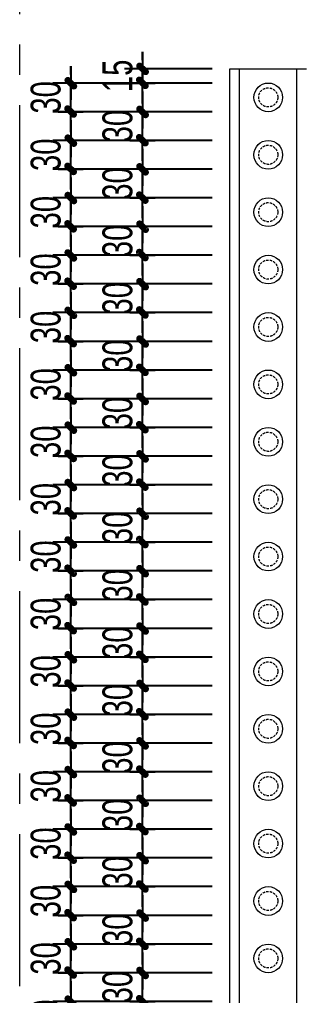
# Model space of a CAD drawing. Header units: inches. Extents: x 88947 to 296847, y 35049 to 161062.
# Drawn here: x 234600 to 235200, y 72429 to 74469 of the extents above; entities that cross this region are included whole.
import ezdxf

# ---------------------------------------------------------------- set-up
doc = ezdxf.new("R2010")
doc.units = ezdxf.units.IN
doc.header["$MEASUREMENT"] = 0
doc.header["$PDMODE"] = 1
for name, pattern in [('ACAD_ISO03W100', [30, 12, -18]), ('CENTER', [50.8, 31.75, -6.35, 6.35, -6.35]), ('HIDDEN', [0.375, 0.25, -0.125])]:
    doc.linetypes.add(name, pattern=pattern)
for name, color, linetype, lineweight in [('A-Dims', 145, 'Continuous', 25), ('DIM', 7, 'Continuous', 25), ('THAY', 3, 'Continuous', 18), ('TRUC', 252, 'ACAD_ISO03W100', 13)]:
    doc.layers.add(name, color=color, linetype=linetype, lineweight=lineweight)
doc.styles.add('VNI-HELVE-CONDENSE', font='VNARIAL.TTF', dxfattribs={"width": 0.7})
doc.dimstyles.new('TAS-25', dxfattribs={"dimscale": 25, "dimtxt": 2.5, "dimasz": 0.7, "dimexe": 1.5, "dimexo": 1.5, "dimgap": 0.8, "dimtad": 1, "dimdec": 0, "dimlfac": 0.5, "dimzin": 3, "dimdsep": 46, "dimtxsty": 'VNI-HELVE-CONDENSE', "dimblk": 'TICK', "dimcen": 2.5, "dimclrt": 71, "dimazin": 2, "dimtfac": 0.75, "dimtdec": 0, "dimtix": 1, "dimtmove": 2, "dimatfit": 2, "dimldrblk": 'TICK123', "dimfxl": 1.5, "dimtolj": 1, "dimtzin": 0, "dimarcsym": 0})

# ---------------------------------------------------------------- blocks, each defined once
blk = doc.blocks.new('TICK')
at = {"layer": 'A-Dims', "color": 1}
for p, q in [((0, 1.5), (0, -1.5)), ((-2, 0), (2, 0))]:
    blk.add_line(p, q, dxfattribs=at)
at = {"layer": 'A-Dims', "color": 1, "const_width": 0.788}
blk.add_lwpolyline([(-0.33, -0.35), (0.38, 0.38)], dxfattribs=at)
at = {"layer": 'A-Dims', "color": 1, "const_width": 0.394}
for points in [[(0.24, 0.52, -0.414214), (0.52, 0.52, -1)], [(0.52, 0.52, -0.414214), (0.52, 0.24, -1)], [(-0.47, -0.21, 0.414214), (-0.47, -0.49, 1)], [(-0.47, -0.49, 0.414214), (-0.19, -0.49, 1)]]:
    blk.add_lwpolyline(points, format="xyb", dxfattribs=at)
blk = doc.blocks.new('*D2312')
at = {"layer": 'Defpoints', "color": 0}
for p in [(234707.4, 72416.3), (235040.4, 72416.3), (235040.4, 72356.3)]:
    blk.add_point(p, dxfattribs=at)
at = {"layer": 'DIM', "color": 0, "lineweight": -2}
for p, q in [((234707.4, 72433.8), (234707.4, 72451.3)), ((235002.9, 72416.3), (234669.9, 72416.3)), ((234707.4, 72356.3), (234707.4, 72416.3)), ((235002.9, 72356.3), (234669.9, 72356.3)), ((234707.4, 72338.8), (234707.4, 72321.3))]:
    blk.add_line(p, q, dxfattribs=at)
at = {"layer": 'DIM', "color": 0, "lineweight": -2, "xscale": 17.5, "yscale": 17.5, "zscale": 17.5}
for p, rotation in [((234707.4, 72416.3), 270), ((234707.4, 72356.3), 90)]:
    blk.add_blockref('TICK', p, dxfattribs=dict(at, rotation=rotation))
at = {"layer": 'DIM', "color": 71, "insert": (234655.4, 72386.3), "char_height": 62.5, "attachment_point": 5, "rotation": 90, "style": 'VNI-HELVE-CONDENSE'}
blk.add_mtext('\\A1;30', dxfattribs=at)
blk = doc.blocks.new('TICK123')
at = {"layer": 'A-Dims', "color": 1}
blk.add_lwpolyline([(0.05, 0, 0, 0.84, 0), (-2.11, 0, 8.4, 8.4, 0)], format="xyseb", dxfattribs=at)
blk = doc.blocks.new('*D2313')
at = {"layer": 'Defpoints', "color": 0}
for p in [(234857.4, 72476.3), (235040.4, 72476.3), (235040.4, 72416.3)]:
    blk.add_point(p, dxfattribs=at)
at = {"layer": 'DIM', "color": 0, "lineweight": -2}
for p, q in [((234857.4, 72493.8), (234857.4, 72511.3)), ((235002.9, 72476.3), (234819.9, 72476.3)), ((234857.4, 72416.3), (234857.4, 72476.3)), ((235002.9, 72416.3), (234819.9, 72416.3)), ((234857.4, 72398.8), (234857.4, 72381.3))]:
    blk.add_line(p, q, dxfattribs=at)
at = {"layer": 'DIM', "color": 0, "lineweight": -2, "xscale": 17.5, "yscale": 17.5, "zscale": 17.5}
for p, rotation in [((234857.4, 72476.3), 270), ((234857.4, 72416.3), 90)]:
    blk.add_blockref('TICK', p, dxfattribs=dict(at, rotation=rotation))
at = {"layer": 'DIM', "color": 71, "insert": (234805.4, 72446.3), "char_height": 62.5, "attachment_point": 5, "rotation": 90, "style": 'VNI-HELVE-CONDENSE'}
blk.add_mtext('\\A1;30', dxfattribs=at)
blk = doc.blocks.new('*D2314')
at = {"layer": 'Defpoints', "color": 0}
for p in [(234707.4, 72536.3), (235040.4, 72536.3), (235040.4, 72476.3)]:
    blk.add_point(p, dxfattribs=at)
at = {"layer": 'DIM', "color": 0, "lineweight": -2}
for p, q in [((234707.4, 72553.8), (234707.4, 72571.3)), ((235002.9, 72536.3), (234669.9, 72536.3)), ((234707.4, 72476.3), (234707.4, 72536.3)), ((235002.9, 72476.3), (234669.9, 72476.3)), ((234707.4, 72458.8), (234707.4, 72441.3))]:
    blk.add_line(p, q, dxfattribs=at)
at = {"layer": 'DIM', "color": 0, "lineweight": -2, "xscale": 17.5, "yscale": 17.5, "zscale": 17.5}
for p, rotation in [((234707.4, 72536.3), 270), ((234707.4, 72476.3), 90)]:
    blk.add_blockref('TICK', p, dxfattribs=dict(at, rotation=rotation))
at = {"layer": 'DIM', "color": 71, "insert": (234655.4, 72506.3), "char_height": 62.5, "attachment_point": 5, "rotation": 90, "style": 'VNI-HELVE-CONDENSE'}
blk.add_mtext('\\A1;30', dxfattribs=at)
blk = doc.blocks.new('*D2315')
at = {"layer": 'Defpoints', "color": 0}
for p in [(234857.4, 72596.3), (235040.4, 72596.3), (235040.4, 72536.3)]:
    blk.add_point(p, dxfattribs=at)
at = {"layer": 'DIM', "color": 0, "lineweight": -2}
for p, q in [((234857.4, 72613.8), (234857.4, 72631.3)), ((235002.9, 72596.3), (234819.9, 72596.3)), ((234857.4, 72536.3), (234857.4, 72596.3)), ((235002.9, 72536.3), (234819.9, 72536.3)), ((234857.4, 72518.8), (234857.4, 72501.3))]:
    blk.add_line(p, q, dxfattribs=at)
at = {"layer": 'DIM', "color": 0, "lineweight": -2, "xscale": 17.5, "yscale": 17.5, "zscale": 17.5}
for p, rotation in [((234857.4, 72596.3), 270), ((234857.4, 72536.3), 90)]:
    blk.add_blockref('TICK', p, dxfattribs=dict(at, rotation=rotation))
at = {"layer": 'DIM', "color": 71, "insert": (234805.4, 72566.3), "char_height": 62.5, "attachment_point": 5, "rotation": 90, "style": 'VNI-HELVE-CONDENSE'}
blk.add_mtext('\\A1;30', dxfattribs=at)
blk = doc.blocks.new('*D2316')
at = {"layer": 'Defpoints', "color": 0}
for p in [(234707.4, 72656.3), (235040.4, 72656.3), (235040.4, 72596.3)]:
    blk.add_point(p, dxfattribs=at)
at = {"layer": 'DIM', "color": 0, "lineweight": -2}
for p, q in [((234707.4, 72673.8), (234707.4, 72691.3)), ((235002.9, 72656.3), (234669.9, 72656.3)), ((234707.4, 72596.3), (234707.4, 72656.3)), ((235002.9, 72596.3), (234669.9, 72596.3)), ((234707.4, 72578.8), (234707.4, 72561.3))]:
    blk.add_line(p, q, dxfattribs=at)
at = {"layer": 'DIM', "color": 0, "lineweight": -2, "xscale": 17.5, "yscale": 17.5, "zscale": 17.5}
for p, rotation in [((234707.4, 72656.3), 270), ((234707.4, 72596.3), 90)]:
    blk.add_blockref('TICK', p, dxfattribs=dict(at, rotation=rotation))
at = {"layer": 'DIM', "color": 71, "insert": (234655.4, 72626.3), "char_height": 62.5, "attachment_point": 5, "rotation": 90, "style": 'VNI-HELVE-CONDENSE'}
blk.add_mtext('\\A1;30', dxfattribs=at)
blk = doc.blocks.new('*D2317')
at = {"layer": 'Defpoints', "color": 0}
for p in [(234857.4, 72716.3), (235040.4, 72716.3), (235040.4, 72656.3)]:
    blk.add_point(p, dxfattribs=at)
at = {"layer": 'DIM', "color": 0, "lineweight": -2}
for p, q in [((234857.4, 72733.8), (234857.4, 72751.3)), ((235002.9, 72716.3), (234819.9, 72716.3)), ((234857.4, 72656.3), (234857.4, 72716.3)), ((235002.9, 72656.3), (234819.9, 72656.3)), ((234857.4, 72638.8), (234857.4, 72621.3))]:
    blk.add_line(p, q, dxfattribs=at)
at = {"layer": 'DIM', "color": 0, "lineweight": -2, "xscale": 17.5, "yscale": 17.5, "zscale": 17.5}
for p, rotation in [((234857.4, 72716.3), 270), ((234857.4, 72656.3), 90)]:
    blk.add_blockref('TICK', p, dxfattribs=dict(at, rotation=rotation))
at = {"layer": 'DIM', "color": 71, "insert": (234805.4, 72686.3), "char_height": 62.5, "attachment_point": 5, "rotation": 90, "style": 'VNI-HELVE-CONDENSE'}
blk.add_mtext('\\A1;30', dxfattribs=at)
blk = doc.blocks.new('*D2318')
at = {"layer": 'Defpoints', "color": 0}
for p in [(234707.4, 72776.3), (235040.4, 72776.3), (235040.4, 72716.3)]:
    blk.add_point(p, dxfattribs=at)
at = {"layer": 'DIM', "color": 0, "lineweight": -2}
for p, q in [((234707.4, 72793.8), (234707.4, 72811.3)), ((235002.9, 72776.3), (234669.9, 72776.3)), ((234707.4, 72716.3), (234707.4, 72776.3)), ((235002.9, 72716.3), (234669.9, 72716.3)), ((234707.4, 72698.8), (234707.4, 72681.3))]:
    blk.add_line(p, q, dxfattribs=at)
at = {"layer": 'DIM', "color": 0, "lineweight": -2, "xscale": 17.5, "yscale": 17.5, "zscale": 17.5}
for p, rotation in [((234707.4, 72776.3), 270), ((234707.4, 72716.3), 90)]:
    blk.add_blockref('TICK', p, dxfattribs=dict(at, rotation=rotation))
at = {"layer": 'DIM', "color": 71, "insert": (234655.4, 72746.3), "char_height": 62.5, "attachment_point": 5, "rotation": 90, "style": 'VNI-HELVE-CONDENSE'}
blk.add_mtext('\\A1;30', dxfattribs=at)
blk = doc.blocks.new('*D2319')
at = {"layer": 'Defpoints', "color": 0}
for p in [(234857.4, 72836.3), (235040.4, 72836.3), (235040.4, 72776.3)]:
    blk.add_point(p, dxfattribs=at)
at = {"layer": 'DIM', "color": 0, "lineweight": -2}
for p, q in [((234857.4, 72853.8), (234857.4, 72871.3)), ((235002.9, 72836.3), (234819.9, 72836.3)), ((234857.4, 72776.3), (234857.4, 72836.3)), ((235002.9, 72776.3), (234819.9, 72776.3)), ((234857.4, 72758.8), (234857.4, 72741.3))]:
    blk.add_line(p, q, dxfattribs=at)
at = {"layer": 'DIM', "color": 0, "lineweight": -2, "xscale": 17.5, "yscale": 17.5, "zscale": 17.5}
for p, rotation in [((234857.4, 72836.3), 270), ((234857.4, 72776.3), 90)]:
    blk.add_blockref('TICK', p, dxfattribs=dict(at, rotation=rotation))
at = {"layer": 'DIM', "color": 71, "insert": (234805.4, 72806.3), "char_height": 62.5, "attachment_point": 5, "rotation": 90, "style": 'VNI-HELVE-CONDENSE'}
blk.add_mtext('\\A1;30', dxfattribs=at)
blk = doc.blocks.new('*D2320')
at = {"layer": 'Defpoints', "color": 0}
for p in [(234707.4, 72896.3), (235040.4, 72896.3), (235040.4, 72836.3)]:
    blk.add_point(p, dxfattribs=at)
at = {"layer": 'DIM', "color": 0, "lineweight": -2}
for p, q in [((234707.4, 72913.8), (234707.4, 72931.3)), ((235002.9, 72896.3), (234669.9, 72896.3)), ((234707.4, 72836.3), (234707.4, 72896.3)), ((235002.9, 72836.3), (234669.9, 72836.3)), ((234707.4, 72818.8), (234707.4, 72801.3))]:
    blk.add_line(p, q, dxfattribs=at)
at = {"layer": 'DIM', "color": 0, "lineweight": -2, "xscale": 17.5, "yscale": 17.5, "zscale": 17.5}
for p, rotation in [((234707.4, 72896.3), 270), ((234707.4, 72836.3), 90)]:
    blk.add_blockref('TICK', p, dxfattribs=dict(at, rotation=rotation))
at = {"layer": 'DIM', "color": 71, "insert": (234655.4, 72866.3), "char_height": 62.5, "attachment_point": 5, "rotation": 90, "style": 'VNI-HELVE-CONDENSE'}
blk.add_mtext('\\A1;30', dxfattribs=at)
blk = doc.blocks.new('*D2321')
at = {"layer": 'Defpoints', "color": 0}
for p in [(234857.4, 72956.3), (235040.4, 72956.3), (235040.4, 72896.3)]:
    blk.add_point(p, dxfattribs=at)
at = {"layer": 'DIM', "color": 0, "lineweight": -2}
for p, q in [((234857.4, 72973.8), (234857.4, 72991.3)), ((235002.9, 72956.3), (234819.9, 72956.3)), ((234857.4, 72896.3), (234857.4, 72956.3)), ((235002.9, 72896.3), (234819.9, 72896.3)), ((234857.4, 72878.8), (234857.4, 72861.3))]:
    blk.add_line(p, q, dxfattribs=at)
at = {"layer": 'DIM', "color": 0, "lineweight": -2, "xscale": 17.5, "yscale": 17.5, "zscale": 17.5}
for p, rotation in [((234857.4, 72956.3), 270), ((234857.4, 72896.3), 90)]:
    blk.add_blockref('TICK', p, dxfattribs=dict(at, rotation=rotation))
at = {"layer": 'DIM', "color": 71, "insert": (234805.4, 72926.3), "char_height": 62.5, "attachment_point": 5, "rotation": 90, "style": 'VNI-HELVE-CONDENSE'}
blk.add_mtext('\\A1;30', dxfattribs=at)
blk = doc.blocks.new('*D2322')
at = {"layer": 'Defpoints', "color": 0}
for p in [(234707.4, 73016.3), (235040.4, 73016.3), (235040.4, 72956.3)]:
    blk.add_point(p, dxfattribs=at)
at = {"layer": 'DIM', "color": 0, "lineweight": -2}
for p, q in [((234707.4, 73033.8), (234707.4, 73051.3)), ((235002.9, 73016.3), (234669.9, 73016.3)), ((234707.4, 72956.3), (234707.4, 73016.3)), ((235002.9, 72956.3), (234669.9, 72956.3)), ((234707.4, 72938.8), (234707.4, 72921.3))]:
    blk.add_line(p, q, dxfattribs=at)
at = {"layer": 'DIM', "color": 0, "lineweight": -2, "xscale": 17.5, "yscale": 17.5, "zscale": 17.5}
for p, rotation in [((234707.4, 73016.3), 270), ((234707.4, 72956.3), 90)]:
    blk.add_blockref('TICK', p, dxfattribs=dict(at, rotation=rotation))
at = {"layer": 'DIM', "color": 71, "insert": (234655.4, 72986.3), "char_height": 62.5, "attachment_point": 5, "rotation": 90, "style": 'VNI-HELVE-CONDENSE'}
blk.add_mtext('\\A1;30', dxfattribs=at)
blk = doc.blocks.new('*D2323')
at = {"layer": 'Defpoints', "color": 0}
for p in [(234857.4, 73076.3), (235040.4, 73076.3), (235040.4, 73016.3)]:
    blk.add_point(p, dxfattribs=at)
at = {"layer": 'DIM', "color": 0, "lineweight": -2}
for p, q in [((234857.4, 73093.8), (234857.4, 73111.3)), ((235002.9, 73076.3), (234819.9, 73076.3)), ((234857.4, 73016.3), (234857.4, 73076.3)), ((235002.9, 73016.3), (234819.9, 73016.3)), ((234857.4, 72998.8), (234857.4, 72981.3))]:
    blk.add_line(p, q, dxfattribs=at)
at = {"layer": 'DIM', "color": 0, "lineweight": -2, "xscale": 17.5, "yscale": 17.5, "zscale": 17.5}
for p, rotation in [((234857.4, 73076.3), 270), ((234857.4, 73016.3), 90)]:
    blk.add_blockref('TICK', p, dxfattribs=dict(at, rotation=rotation))
at = {"layer": 'DIM', "color": 71, "insert": (234805.4, 73046.3), "char_height": 62.5, "attachment_point": 5, "rotation": 90, "style": 'VNI-HELVE-CONDENSE'}
blk.add_mtext('\\A1;30', dxfattribs=at)
blk = doc.blocks.new('*D2324')
at = {"layer": 'Defpoints', "color": 0}
for p in [(234707.4, 73136.3), (235040.4, 73136.3), (235040.4, 73076.3)]:
    blk.add_point(p, dxfattribs=at)
at = {"layer": 'DIM', "color": 0, "lineweight": -2}
for p, q in [((234707.4, 73153.8), (234707.4, 73171.3)), ((235002.9, 73136.3), (234669.9, 73136.3)), ((234707.4, 73076.3), (234707.4, 73136.3)), ((235002.9, 73076.3), (234669.9, 73076.3)), ((234707.4, 73058.8), (234707.4, 73041.3))]:
    blk.add_line(p, q, dxfattribs=at)
at = {"layer": 'DIM', "color": 0, "lineweight": -2, "xscale": 17.5, "yscale": 17.5, "zscale": 17.5}
for p, rotation in [((234707.4, 73136.3), 270), ((234707.4, 73076.3), 90)]:
    blk.add_blockref('TICK', p, dxfattribs=dict(at, rotation=rotation))
at = {"layer": 'DIM', "color": 71, "insert": (234655.4, 73106.3), "char_height": 62.5, "attachment_point": 5, "rotation": 90, "style": 'VNI-HELVE-CONDENSE'}
blk.add_mtext('\\A1;30', dxfattribs=at)
blk = doc.blocks.new('*D2325')
at = {"layer": 'Defpoints', "color": 0}
for p in [(234857.4, 73196.3), (235040.4, 73196.3), (235040.4, 73136.3)]:
    blk.add_point(p, dxfattribs=at)
at = {"layer": 'DIM', "color": 0, "lineweight": -2}
for p, q in [((234857.4, 73213.8), (234857.4, 73231.3)), ((235002.9, 73196.3), (234819.9, 73196.3)), ((234857.4, 73136.3), (234857.4, 73196.3)), ((235002.9, 73136.3), (234819.9, 73136.3)), ((234857.4, 73118.8), (234857.4, 73101.3))]:
    blk.add_line(p, q, dxfattribs=at)
at = {"layer": 'DIM', "color": 0, "lineweight": -2, "xscale": 17.5, "yscale": 17.5, "zscale": 17.5}
for p, rotation in [((234857.4, 73196.3), 270), ((234857.4, 73136.3), 90)]:
    blk.add_blockref('TICK', p, dxfattribs=dict(at, rotation=rotation))
at = {"layer": 'DIM', "color": 71, "insert": (234805.4, 73166.3), "char_height": 62.5, "attachment_point": 5, "rotation": 90, "style": 'VNI-HELVE-CONDENSE'}
blk.add_mtext('\\A1;30', dxfattribs=at)
blk = doc.blocks.new('*D2326')
at = {"layer": 'Defpoints', "color": 0}
for p in [(234707.4, 73256.3), (235040.4, 73256.3), (235040.4, 73196.3)]:
    blk.add_point(p, dxfattribs=at)
at = {"layer": 'DIM', "color": 0, "lineweight": -2}
for p, q in [((234707.4, 73273.8), (234707.4, 73291.3)), ((235002.9, 73256.3), (234669.9, 73256.3)), ((234707.4, 73196.3), (234707.4, 73256.3)), ((235002.9, 73196.3), (234669.9, 73196.3)), ((234707.4, 73178.8), (234707.4, 73161.3))]:
    blk.add_line(p, q, dxfattribs=at)
at = {"layer": 'DIM', "color": 0, "lineweight": -2, "xscale": 17.5, "yscale": 17.5, "zscale": 17.5}
for p, rotation in [((234707.4, 73256.3), 270), ((234707.4, 73196.3), 90)]:
    blk.add_blockref('TICK', p, dxfattribs=dict(at, rotation=rotation))
at = {"layer": 'DIM', "color": 71, "insert": (234655.4, 73226.3), "char_height": 62.5, "attachment_point": 5, "rotation": 90, "style": 'VNI-HELVE-CONDENSE'}
blk.add_mtext('\\A1;30', dxfattribs=at)
blk = doc.blocks.new('*D2327')
at = {"layer": 'Defpoints', "color": 0}
for p in [(234857.4, 73316.3), (235040.4, 73316.3), (235040.4, 73256.3)]:
    blk.add_point(p, dxfattribs=at)
at = {"layer": 'DIM', "color": 0, "lineweight": -2}
for p, q in [((234857.4, 73333.8), (234857.4, 73351.3)), ((235002.9, 73316.3), (234819.9, 73316.3)), ((234857.4, 73256.3), (234857.4, 73316.3)), ((235002.9, 73256.3), (234819.9, 73256.3)), ((234857.4, 73238.8), (234857.4, 73221.3))]:
    blk.add_line(p, q, dxfattribs=at)
at = {"layer": 'DIM', "color": 0, "lineweight": -2, "xscale": 17.5, "yscale": 17.5, "zscale": 17.5}
for p, rotation in [((234857.4, 73316.3), 270), ((234857.4, 73256.3), 90)]:
    blk.add_blockref('TICK', p, dxfattribs=dict(at, rotation=rotation))
at = {"layer": 'DIM', "color": 71, "insert": (234805.4, 73286.3), "char_height": 62.5, "attachment_point": 5, "rotation": 90, "style": 'VNI-HELVE-CONDENSE'}
blk.add_mtext('\\A1;30', dxfattribs=at)
blk = doc.blocks.new('*D2328')
at = {"layer": 'Defpoints', "color": 0}
for p in [(234707.4, 73376.3), (235040.4, 73376.3), (235040.4, 73316.3)]:
    blk.add_point(p, dxfattribs=at)
at = {"layer": 'DIM', "color": 0, "lineweight": -2}
for p, q in [((234707.4, 73393.8), (234707.4, 73411.3)), ((235002.9, 73376.3), (234669.9, 73376.3)), ((234707.4, 73316.3), (234707.4, 73376.3)), ((235002.9, 73316.3), (234669.9, 73316.3)), ((234707.4, 73298.8), (234707.4, 73281.3))]:
    blk.add_line(p, q, dxfattribs=at)
at = {"layer": 'DIM', "color": 0, "lineweight": -2, "xscale": 17.5, "yscale": 17.5, "zscale": 17.5}
for p, rotation in [((234707.4, 73376.3), 270), ((234707.4, 73316.3), 90)]:
    blk.add_blockref('TICK', p, dxfattribs=dict(at, rotation=rotation))
at = {"layer": 'DIM', "color": 71, "insert": (234655.4, 73346.3), "char_height": 62.5, "attachment_point": 5, "rotation": 90, "style": 'VNI-HELVE-CONDENSE'}
blk.add_mtext('\\A1;30', dxfattribs=at)
blk = doc.blocks.new('*D2329')
at = {"layer": 'Defpoints', "color": 0}
for p in [(234857.4, 73436.3), (235040.4, 73436.3), (235040.4, 73376.3)]:
    blk.add_point(p, dxfattribs=at)
at = {"layer": 'DIM', "color": 0, "lineweight": -2}
for p, q in [((234857.4, 73453.8), (234857.4, 73471.3)), ((235002.9, 73436.3), (234819.9, 73436.3)), ((234857.4, 73376.3), (234857.4, 73436.3)), ((235002.9, 73376.3), (234819.9, 73376.3)), ((234857.4, 73358.8), (234857.4, 73341.3))]:
    blk.add_line(p, q, dxfattribs=at)
at = {"layer": 'DIM', "color": 0, "lineweight": -2, "xscale": 17.5, "yscale": 17.5, "zscale": 17.5}
for p, rotation in [((234857.4, 73436.3), 270), ((234857.4, 73376.3), 90)]:
    blk.add_blockref('TICK', p, dxfattribs=dict(at, rotation=rotation))
at = {"layer": 'DIM', "color": 71, "insert": (234805.4, 73406.3), "char_height": 62.5, "attachment_point": 5, "rotation": 90, "style": 'VNI-HELVE-CONDENSE'}
blk.add_mtext('\\A1;30', dxfattribs=at)
blk = doc.blocks.new('*D2330')
at = {"layer": 'Defpoints', "color": 0}
for p in [(234707.4, 73496.3), (235040.4, 73496.3), (235040.4, 73436.3)]:
    blk.add_point(p, dxfattribs=at)
at = {"layer": 'DIM', "color": 0, "lineweight": -2}
for p, q in [((234707.4, 73513.8), (234707.4, 73531.3)), ((235002.9, 73496.3), (234669.9, 73496.3)), ((234707.4, 73436.3), (234707.4, 73496.3)), ((235002.9, 73436.3), (234669.9, 73436.3)), ((234707.4, 73418.8), (234707.4, 73401.3))]:
    blk.add_line(p, q, dxfattribs=at)
at = {"layer": 'DIM', "color": 0, "lineweight": -2, "xscale": 17.5, "yscale": 17.5, "zscale": 17.5}
for p, rotation in [((234707.4, 73496.3), 270), ((234707.4, 73436.3), 90)]:
    blk.add_blockref('TICK', p, dxfattribs=dict(at, rotation=rotation))
at = {"layer": 'DIM', "color": 71, "insert": (234655.4, 73466.3), "char_height": 62.5, "attachment_point": 5, "rotation": 90, "style": 'VNI-HELVE-CONDENSE'}
blk.add_mtext('\\A1;30', dxfattribs=at)
blk = doc.blocks.new('*D2331')
at = {"layer": 'Defpoints', "color": 0}
for p in [(234857.4, 73556.3), (235040.4, 73556.3), (235040.4, 73496.3)]:
    blk.add_point(p, dxfattribs=at)
at = {"layer": 'DIM', "color": 0, "lineweight": -2}
for p, q in [((234857.4, 73573.8), (234857.4, 73591.3)), ((235002.9, 73556.3), (234819.9, 73556.3)), ((234857.4, 73496.3), (234857.4, 73556.3)), ((235002.9, 73496.3), (234819.9, 73496.3)), ((234857.4, 73478.8), (234857.4, 73461.3))]:
    blk.add_line(p, q, dxfattribs=at)
at = {"layer": 'DIM', "color": 0, "lineweight": -2, "xscale": 17.5, "yscale": 17.5, "zscale": 17.5}
for p, rotation in [((234857.4, 73556.3), 270), ((234857.4, 73496.3), 90)]:
    blk.add_blockref('TICK', p, dxfattribs=dict(at, rotation=rotation))
at = {"layer": 'DIM', "color": 71, "insert": (234805.4, 73526.3), "char_height": 62.5, "attachment_point": 5, "rotation": 90, "style": 'VNI-HELVE-CONDENSE'}
blk.add_mtext('\\A1;30', dxfattribs=at)
blk = doc.blocks.new('*D2332')
at = {"layer": 'Defpoints', "color": 0}
for p in [(234707.4, 73616.3), (235040.4, 73616.3), (235040.4, 73556.3)]:
    blk.add_point(p, dxfattribs=at)
at = {"layer": 'DIM', "color": 0, "lineweight": -2}
for p, q in [((234707.4, 73633.8), (234707.4, 73651.3)), ((235002.9, 73616.3), (234669.9, 73616.3)), ((234707.4, 73556.3), (234707.4, 73616.3)), ((235002.9, 73556.3), (234669.9, 73556.3)), ((234707.4, 73538.8), (234707.4, 73521.3))]:
    blk.add_line(p, q, dxfattribs=at)
at = {"layer": 'DIM', "color": 0, "lineweight": -2, "xscale": 17.5, "yscale": 17.5, "zscale": 17.5}
for p, rotation in [((234707.4, 73616.3), 270), ((234707.4, 73556.3), 90)]:
    blk.add_blockref('TICK', p, dxfattribs=dict(at, rotation=rotation))
at = {"layer": 'DIM', "color": 71, "insert": (234655.4, 73586.3), "char_height": 62.5, "attachment_point": 5, "rotation": 90, "style": 'VNI-HELVE-CONDENSE'}
blk.add_mtext('\\A1;30', dxfattribs=at)
blk = doc.blocks.new('*D2333')
at = {"layer": 'Defpoints', "color": 0}
for p in [(234857.4, 73676.3), (235040.4, 73676.3), (235040.4, 73616.3)]:
    blk.add_point(p, dxfattribs=at)
at = {"layer": 'DIM', "color": 0, "lineweight": -2}
for p, q in [((234857.4, 73693.8), (234857.4, 73711.3)), ((235002.9, 73676.3), (234819.9, 73676.3)), ((234857.4, 73616.3), (234857.4, 73676.3)), ((235002.9, 73616.3), (234819.9, 73616.3)), ((234857.4, 73598.8), (234857.4, 73581.3))]:
    blk.add_line(p, q, dxfattribs=at)
at = {"layer": 'DIM', "color": 0, "lineweight": -2, "xscale": 17.5, "yscale": 17.5, "zscale": 17.5}
for p, rotation in [((234857.4, 73676.3), 270), ((234857.4, 73616.3), 90)]:
    blk.add_blockref('TICK', p, dxfattribs=dict(at, rotation=rotation))
at = {"layer": 'DIM', "color": 71, "insert": (234805.4, 73646.3), "char_height": 62.5, "attachment_point": 5, "rotation": 90, "style": 'VNI-HELVE-CONDENSE'}
blk.add_mtext('\\A1;30', dxfattribs=at)
blk = doc.blocks.new('*D2334')
at = {"layer": 'Defpoints', "color": 0}
for p in [(234707.4, 73736.3), (235040.4, 73736.3), (235040.4, 73676.3)]:
    blk.add_point(p, dxfattribs=at)
at = {"layer": 'DIM', "color": 0, "lineweight": -2}
for p, q in [((234707.4, 73753.8), (234707.4, 73771.3)), ((235002.9, 73736.3), (234669.9, 73736.3)), ((234707.4, 73676.3), (234707.4, 73736.3)), ((235002.9, 73676.3), (234669.9, 73676.3)), ((234707.4, 73658.8), (234707.4, 73641.3))]:
    blk.add_line(p, q, dxfattribs=at)
at = {"layer": 'DIM', "color": 0, "lineweight": -2, "xscale": 17.5, "yscale": 17.5, "zscale": 17.5}
for p, rotation in [((234707.4, 73736.3), 270), ((234707.4, 73676.3), 90)]:
    blk.add_blockref('TICK', p, dxfattribs=dict(at, rotation=rotation))
at = {"layer": 'DIM', "color": 71, "insert": (234655.4, 73706.3), "char_height": 62.5, "attachment_point": 5, "rotation": 90, "style": 'VNI-HELVE-CONDENSE'}
blk.add_mtext('\\A1;30', dxfattribs=at)
blk = doc.blocks.new('*D2335')
at = {"layer": 'Defpoints', "color": 0}
for p in [(234857.4, 73796.3), (235040.4, 73796.3), (235040.4, 73736.3)]:
    blk.add_point(p, dxfattribs=at)
at = {"layer": 'DIM', "color": 0, "lineweight": -2}
for p, q in [((234857.4, 73813.8), (234857.4, 73831.3)), ((235002.9, 73796.3), (234819.9, 73796.3)), ((234857.4, 73736.3), (234857.4, 73796.3)), ((235002.9, 73736.3), (234819.9, 73736.3)), ((234857.4, 73718.8), (234857.4, 73701.3))]:
    blk.add_line(p, q, dxfattribs=at)
at = {"layer": 'DIM', "color": 0, "lineweight": -2, "xscale": 17.5, "yscale": 17.5, "zscale": 17.5}
for p, rotation in [((234857.4, 73796.3), 270), ((234857.4, 73736.3), 90)]:
    blk.add_blockref('TICK', p, dxfattribs=dict(at, rotation=rotation))
at = {"layer": 'DIM', "color": 71, "insert": (234805.4, 73766.3), "char_height": 62.5, "attachment_point": 5, "rotation": 90, "style": 'VNI-HELVE-CONDENSE'}
blk.add_mtext('\\A1;30', dxfattribs=at)
blk = doc.blocks.new('*D2336')
at = {"layer": 'Defpoints', "color": 0}
for p in [(234707.4, 73856.3), (235040.4, 73856.3), (235040.4, 73796.3)]:
    blk.add_point(p, dxfattribs=at)
at = {"layer": 'DIM', "color": 0, "lineweight": -2}
for p, q in [((234707.4, 73873.8), (234707.4, 73891.3)), ((235002.9, 73856.3), (234669.9, 73856.3)), ((234707.4, 73796.3), (234707.4, 73856.3)), ((235002.9, 73796.3), (234669.9, 73796.3)), ((234707.4, 73778.8), (234707.4, 73761.3))]:
    blk.add_line(p, q, dxfattribs=at)
at = {"layer": 'DIM', "color": 0, "lineweight": -2, "xscale": 17.5, "yscale": 17.5, "zscale": 17.5}
for p, rotation in [((234707.4, 73856.3), 270), ((234707.4, 73796.3), 90)]:
    blk.add_blockref('TICK', p, dxfattribs=dict(at, rotation=rotation))
at = {"layer": 'DIM', "color": 71, "insert": (234655.4, 73826.3), "char_height": 62.5, "attachment_point": 5, "rotation": 90, "style": 'VNI-HELVE-CONDENSE'}
blk.add_mtext('\\A1;30', dxfattribs=at)
blk = doc.blocks.new('*D2337')
at = {"layer": 'Defpoints', "color": 0}
for p in [(234857.4, 73916.3), (235040.4, 73916.3), (235040.4, 73856.3)]:
    blk.add_point(p, dxfattribs=at)
at = {"layer": 'DIM', "color": 0, "lineweight": -2}
for p, q in [((234857.4, 73933.8), (234857.4, 73951.3)), ((235002.9, 73916.3), (234819.9, 73916.3)), ((234857.4, 73856.3), (234857.4, 73916.3)), ((235002.9, 73856.3), (234819.9, 73856.3)), ((234857.4, 73838.8), (234857.4, 73821.3))]:
    blk.add_line(p, q, dxfattribs=at)
at = {"layer": 'DIM', "color": 0, "lineweight": -2, "xscale": 17.5, "yscale": 17.5, "zscale": 17.5}
for p, rotation in [((234857.4, 73916.3), 270), ((234857.4, 73856.3), 90)]:
    blk.add_blockref('TICK', p, dxfattribs=dict(at, rotation=rotation))
at = {"layer": 'DIM', "color": 71, "insert": (234805.4, 73886.3), "char_height": 62.5, "attachment_point": 5, "rotation": 90, "style": 'VNI-HELVE-CONDENSE'}
blk.add_mtext('\\A1;30', dxfattribs=at)
blk = doc.blocks.new('*D2338')
at = {"layer": 'Defpoints', "color": 0}
for p in [(234707.4, 73976.3), (235040.4, 73976.3), (235040.4, 73916.3)]:
    blk.add_point(p, dxfattribs=at)
at = {"layer": 'DIM', "color": 0, "lineweight": -2}
for p, q in [((234707.4, 73993.8), (234707.4, 74011.3)), ((235002.9, 73976.3), (234669.9, 73976.3)), ((234707.4, 73916.3), (234707.4, 73976.3)), ((235002.9, 73916.3), (234669.9, 73916.3)), ((234707.4, 73898.8), (234707.4, 73881.3))]:
    blk.add_line(p, q, dxfattribs=at)
at = {"layer": 'DIM', "color": 0, "lineweight": -2, "xscale": 17.5, "yscale": 17.5, "zscale": 17.5}
for p, rotation in [((234707.4, 73976.3), 270), ((234707.4, 73916.3), 90)]:
    blk.add_blockref('TICK', p, dxfattribs=dict(at, rotation=rotation))
at = {"layer": 'DIM', "color": 71, "insert": (234655.4, 73946.3), "char_height": 62.5, "attachment_point": 5, "rotation": 90, "style": 'VNI-HELVE-CONDENSE'}
blk.add_mtext('\\A1;30', dxfattribs=at)
blk = doc.blocks.new('*D2339')
at = {"layer": 'Defpoints', "color": 0}
for p in [(234857.4, 74036.3), (235040.4, 74036.3), (235040.4, 73976.3)]:
    blk.add_point(p, dxfattribs=at)
at = {"layer": 'DIM', "color": 0, "lineweight": -2}
for p, q in [((234857.4, 74053.8), (234857.4, 74071.3)), ((235002.9, 74036.3), (234819.9, 74036.3)), ((234857.4, 73976.3), (234857.4, 74036.3)), ((235002.9, 73976.3), (234819.9, 73976.3)), ((234857.4, 73958.8), (234857.4, 73941.3))]:
    blk.add_line(p, q, dxfattribs=at)
at = {"layer": 'DIM', "color": 0, "lineweight": -2, "xscale": 17.5, "yscale": 17.5, "zscale": 17.5}
for p, rotation in [((234857.4, 74036.3), 270), ((234857.4, 73976.3), 90)]:
    blk.add_blockref('TICK', p, dxfattribs=dict(at, rotation=rotation))
at = {"layer": 'DIM', "color": 71, "insert": (234805.4, 74006.3), "char_height": 62.5, "attachment_point": 5, "rotation": 90, "style": 'VNI-HELVE-CONDENSE'}
blk.add_mtext('\\A1;30', dxfattribs=at)
blk = doc.blocks.new('*D2340')
at = {"layer": 'Defpoints', "color": 0}
for p in [(234707.4, 74096.3), (235040.4, 74096.3), (235040.4, 74036.3)]:
    blk.add_point(p, dxfattribs=at)
at = {"layer": 'DIM', "color": 0, "lineweight": -2}
for p, q in [((234707.4, 74113.8), (234707.4, 74131.3)), ((235002.9, 74096.3), (234669.9, 74096.3)), ((234707.4, 74036.3), (234707.4, 74096.3)), ((235002.9, 74036.3), (234669.9, 74036.3)), ((234707.4, 74018.8), (234707.4, 74001.3))]:
    blk.add_line(p, q, dxfattribs=at)
at = {"layer": 'DIM', "color": 0, "lineweight": -2, "xscale": 17.5, "yscale": 17.5, "zscale": 17.5}
for p, rotation in [((234707.4, 74096.3), 270), ((234707.4, 74036.3), 90)]:
    blk.add_blockref('TICK', p, dxfattribs=dict(at, rotation=rotation))
at = {"layer": 'DIM', "color": 71, "insert": (234655.4, 74066.3), "char_height": 62.5, "attachment_point": 5, "rotation": 90, "style": 'VNI-HELVE-CONDENSE'}
blk.add_mtext('\\A1;30', dxfattribs=at)
blk = doc.blocks.new('*D2341')
at = {"layer": 'Defpoints', "color": 0}
for p in [(234857.4, 74156.3), (235040.4, 74156.3), (235040.4, 74096.3)]:
    blk.add_point(p, dxfattribs=at)
at = {"layer": 'DIM', "color": 0, "lineweight": -2}
for p, q in [((234857.4, 74173.8), (234857.4, 74191.3)), ((235002.9, 74156.3), (234819.9, 74156.3)), ((234857.4, 74096.3), (234857.4, 74156.3)), ((235002.9, 74096.3), (234819.9, 74096.3)), ((234857.4, 74078.8), (234857.4, 74061.3))]:
    blk.add_line(p, q, dxfattribs=at)
at = {"layer": 'DIM', "color": 0, "lineweight": -2, "xscale": 17.5, "yscale": 17.5, "zscale": 17.5}
for p, rotation in [((234857.4, 74156.3), 270), ((234857.4, 74096.3), 90)]:
    blk.add_blockref('TICK', p, dxfattribs=dict(at, rotation=rotation))
at = {"layer": 'DIM', "color": 71, "insert": (234805.4, 74126.3), "char_height": 62.5, "attachment_point": 5, "rotation": 90, "style": 'VNI-HELVE-CONDENSE'}
blk.add_mtext('\\A1;30', dxfattribs=at)
blk = doc.blocks.new('*D2342')
at = {"layer": 'Defpoints', "color": 0}
for p in [(234707.4, 74216.3), (235040.4, 74216.3), (235040.4, 74156.3)]:
    blk.add_point(p, dxfattribs=at)
at = {"layer": 'DIM', "color": 0, "lineweight": -2}
for p, q in [((234707.4, 74233.8), (234707.4, 74251.3)), ((235002.9, 74216.3), (234669.9, 74216.3)), ((234707.4, 74156.3), (234707.4, 74216.3)), ((235002.9, 74156.3), (234669.9, 74156.3)), ((234707.4, 74138.8), (234707.4, 74121.3))]:
    blk.add_line(p, q, dxfattribs=at)
at = {"layer": 'DIM', "color": 0, "lineweight": -2, "xscale": 17.5, "yscale": 17.5, "zscale": 17.5}
for p, rotation in [((234707.4, 74216.3), 270), ((234707.4, 74156.3), 90)]:
    blk.add_blockref('TICK', p, dxfattribs=dict(at, rotation=rotation))
at = {"layer": 'DIM', "color": 71, "insert": (234655.4, 74186.3), "char_height": 62.5, "attachment_point": 5, "rotation": 90, "style": 'VNI-HELVE-CONDENSE'}
blk.add_mtext('\\A1;30', dxfattribs=at)
blk = doc.blocks.new('*D2343')
at = {"layer": 'Defpoints', "color": 0}
for p in [(234857.4, 74276.3), (235040.4, 74276.3), (235040.4, 74216.3)]:
    blk.add_point(p, dxfattribs=at)
at = {"layer": 'DIM', "color": 0, "lineweight": -2}
for p, q in [((234857.4, 74293.8), (234857.4, 74311.3)), ((235002.9, 74276.3), (234819.9, 74276.3)), ((234857.4, 74216.3), (234857.4, 74276.3)), ((235002.9, 74216.3), (234819.9, 74216.3)), ((234857.4, 74198.8), (234857.4, 74181.3))]:
    blk.add_line(p, q, dxfattribs=at)
at = {"layer": 'DIM', "color": 0, "lineweight": -2, "xscale": 17.5, "yscale": 17.5, "zscale": 17.5}
for p, rotation in [((234857.4, 74276.3), 270), ((234857.4, 74216.3), 90)]:
    blk.add_blockref('TICK', p, dxfattribs=dict(at, rotation=rotation))
at = {"layer": 'DIM', "color": 71, "insert": (234805.4, 74246.3), "char_height": 62.5, "attachment_point": 5, "rotation": 90, "style": 'VNI-HELVE-CONDENSE'}
blk.add_mtext('\\A1;30', dxfattribs=at)
blk = doc.blocks.new('*D2348')
at = {"layer": 'Defpoints', "color": 0}
for p in [(234707.4, 74336.3), (235040.4, 74336.3), (235040.4, 74276.3)]:
    blk.add_point(p, dxfattribs=at)
at = {"layer": 'DIM', "color": 0, "lineweight": -2}
for p, q in [((234707.4, 74353.8), (234707.4, 74371.3)), ((235002.9, 74336.3), (234669.9, 74336.3)), ((234707.4, 74276.3), (234707.4, 74336.3)), ((235002.9, 74276.3), (234669.9, 74276.3)), ((234707.4, 74258.8), (234707.4, 74241.3))]:
    blk.add_line(p, q, dxfattribs=at)
at = {"layer": 'DIM', "color": 0, "lineweight": -2, "xscale": 17.5, "yscale": 17.5, "zscale": 17.5}
for p, rotation in [((234707.4, 74336.3), 270), ((234707.4, 74276.3), 90)]:
    blk.add_blockref('TICK', p, dxfattribs=dict(at, rotation=rotation))
at = {"layer": 'DIM', "color": 71, "insert": (234655.4, 74306.3), "char_height": 62.5, "attachment_point": 5, "rotation": 90, "style": 'VNI-HELVE-CONDENSE'}
blk.add_mtext('\\A1;30', dxfattribs=at)
blk = doc.blocks.new('*D2349')
at = {"layer": 'Defpoints', "color": 0}
for p in [(234857.4, 74366.3), (235040.4, 74366.3), (235040.4, 74336.3)]:
    blk.add_point(p, dxfattribs=at)
at = {"layer": 'DIM', "color": 0, "lineweight": -2}
for p, q in [((234857.4, 74383.8), (234857.4, 74401.3)), ((235002.9, 74366.3), (234819.9, 74366.3)), ((234857.4, 74336.3), (234857.4, 74366.3)), ((235002.9, 74336.3), (234819.9, 74336.3)), ((234857.4, 74318.8), (234857.4, 74301.3))]:
    blk.add_line(p, q, dxfattribs=at)
at = {"layer": 'DIM', "color": 0, "lineweight": -2, "xscale": 17.5, "yscale": 17.5, "zscale": 17.5}
for p, rotation in [((234857.4, 74366.3), 270), ((234857.4, 74336.3), 90)]:
    blk.add_blockref('TICK', p, dxfattribs=dict(at, rotation=rotation))
at = {"layer": 'DIM', "color": 71, "insert": (234805.5, 74351.3), "char_height": 62.5, "attachment_point": 5, "rotation": 90, "style": 'VNI-HELVE-CONDENSE'}
blk.add_mtext('\\A1;15', dxfattribs=at)

msp = doc.modelspace()

# ---------------------------------------------------------------- linework, layer by layer
at = {"layer": 'THAY'}
for points in [[(235040.4, 71966.3), (235040.4, 74366.3)], [(235040.4, 74366.3), (235200.4, 74366.3)], [(235060.4, 71966.3), (235060.4, 74366.3)], [(235180.4, 71966.3), (235180.4, 74366.3)]]:
    msp.add_lwpolyline(points, dxfattribs=at)
for centre in [(235120.4, 74306.3), (235120.4, 74186.3), (235120.4, 74066.3), (235120.4, 73946.3), (235120.4, 73826.3), (235120.4, 73706.3), (235120.4, 73586.3), (235120.4, 73466.3), (235120.4, 73346.3), (235120.4, 73226.3), (235120.4, 73106.3), (235120.4, 72986.3), (235120.4, 72866.3), (235120.4, 72746.3), (235120.4, 72626.3), (235120.4, 72506.3)]:
    msp.add_circle(centre, 30, dxfattribs=at)
at = {"layer": 'THAY', "linetype": 'HIDDEN', "ltscale": 20}
for centre in [(235120.4, 74306.3), (235120.4, 74186.3), (235120.4, 74066.3), (235120.4, 73946.3), (235120.4, 73826.3), (235120.4, 73706.3), (235120.4, 73586.3), (235120.4, 73466.3), (235120.4, 73346.3), (235120.4, 73226.3), (235120.4, 73106.3), (235120.4, 72986.3), (235120.4, 72866.3), (235120.4, 72746.3), (235120.4, 72626.3), (235120.4, 72506.3)]:
    msp.add_circle(centre, 20, dxfattribs=at)
at = {"layer": 'TRUC', "linetype": 'CENTER', "ltscale": 10}
msp.add_lwpolyline([(234600.4, 76321.7), (234600.4, 70470.2)], dxfattribs=at)

# ---------------------------------------------------------------- dimensions: what is measured, and where the dimension line sits
at = {"layer": 'DIM'}
for base, p1, p2, picture, middle in [((234857.4, 74366.3), (235040.4, 74336.3), (235040.4, 74366.3), '*D2349', (234805.5, 74351.3)), ((234707.4, 74336.3), (235040.4, 74276.3), (235040.4, 74336.3), '*D2348', (234655.4, 74306.3)), ((234857.4, 74276.3), (235040.4, 74216.3), (235040.4, 74276.3), '*D2343', (234805.4, 74246.3)), ((234707.4, 74216.3), (235040.4, 74156.3), (235040.4, 74216.3), '*D2342', (234655.4, 74186.3)), ((234857.4, 74156.3), (235040.4, 74096.3), (235040.4, 74156.3), '*D2341', (234805.4, 74126.3)), ((234707.4, 74096.3), (235040.4, 74036.3), (235040.4, 74096.3), '*D2340', (234655.4, 74066.3)), ((234857.4, 74036.3), (235040.4, 73976.3), (235040.4, 74036.3), '*D2339', (234805.4, 74006.3)), ((234707.4, 73976.3), (235040.4, 73916.3), (235040.4, 73976.3), '*D2338', (234655.4, 73946.3)), ((234857.4, 73916.3), (235040.4, 73856.3), (235040.4, 73916.3), '*D2337', (234805.4, 73886.3)), ((234707.4, 73856.3), (235040.4, 73796.3), (235040.4, 73856.3), '*D2336', (234655.4, 73826.3)), ((234857.4, 73796.3), (235040.4, 73736.3), (235040.4, 73796.3), '*D2335', (234805.4, 73766.3)), ((234707.4, 73736.3), (235040.4, 73676.3), (235040.4, 73736.3), '*D2334', (234655.4, 73706.3)), ((234857.4, 73676.3), (235040.4, 73616.3), (235040.4, 73676.3), '*D2333', (234805.4, 73646.3)), ((234707.4, 73616.3), (235040.4, 73556.3), (235040.4, 73616.3), '*D2332', (234655.4, 73586.3)), ((234857.4, 73556.3), (235040.4, 73496.3), (235040.4, 73556.3), '*D2331', (234805.4, 73526.3)), ((234707.4, 73496.3), (235040.4, 73436.3), (235040.4, 73496.3), '*D2330', (234655.4, 73466.3)), ((234857.4, 73436.3), (235040.4, 73376.3), (235040.4, 73436.3), '*D2329', (234805.4, 73406.3)), ((234707.4, 73376.3), (235040.4, 73316.3), (235040.4, 73376.3), '*D2328', (234655.4, 73346.3)), ((234857.4, 73316.3), (235040.4, 73256.3), (235040.4, 73316.3), '*D2327', (234805.4, 73286.3)), ((234707.4, 73256.3), (235040.4, 73196.3), (235040.4, 73256.3), '*D2326', (234655.4, 73226.3)), ((234857.4, 73196.3), (235040.4, 73136.3), (235040.4, 73196.3), '*D2325', (234805.4, 73166.3)), ((234707.4, 73136.3), (235040.4, 73076.3), (235040.4, 73136.3), '*D2324', (234655.4, 73106.3)), ((234857.4, 73076.3), (235040.4, 73016.3), (235040.4, 73076.3), '*D2323', (234805.4, 73046.3)), ((234707.4, 73016.3), (235040.4, 72956.3), (235040.4, 73016.3), '*D2322', (234655.4, 72986.3)), ((234857.4, 72956.3), (235040.4, 72896.3), (235040.4, 72956.3), '*D2321', (234805.4, 72926.3)), ((234707.4, 72896.3), (235040.4, 72836.3), (235040.4, 72896.3), '*D2320', (234655.4, 72866.3)), ((234857.4, 72836.3), (235040.4, 72776.3), (235040.4, 72836.3), '*D2319', (234805.4, 72806.3)), ((234707.4, 72776.3), (235040.4, 72716.3), (235040.4, 72776.3), '*D2318', (234655.4, 72746.3)), ((234857.4, 72716.3), (235040.4, 72656.3), (235040.4, 72716.3), '*D2317', (234805.4, 72686.3)), ((234707.4, 72656.3), (235040.4, 72596.3), (235040.4, 72656.3), '*D2316', (234655.4, 72626.3)), ((234857.4, 72596.3), (235040.4, 72536.3), (235040.4, 72596.3), '*D2315', (234805.4, 72566.3)), ((234707.4, 72536.3), (235040.4, 72476.3), (235040.4, 72536.3), '*D2314', (234655.4, 72506.3)), ((234857.4, 72476.3), (235040.4, 72416.3), (235040.4, 72476.3), '*D2313', (234805.4, 72446.3)), ((234707.4, 72416.3), (235040.4, 72356.3), (235040.4, 72416.3), '*D2312', (234655.4, 72386.3))]:
    dim = msp.add_linear_dim(base=base, p1=p1, p2=p2, angle=90, dimstyle='TAS-25', dxfattribs=at)
    dim.commit()
    dim.dimension.update_dxf_attribs({"geometry": picture, "text_midpoint": middle})

doc.saveas('drawing.dxf')
